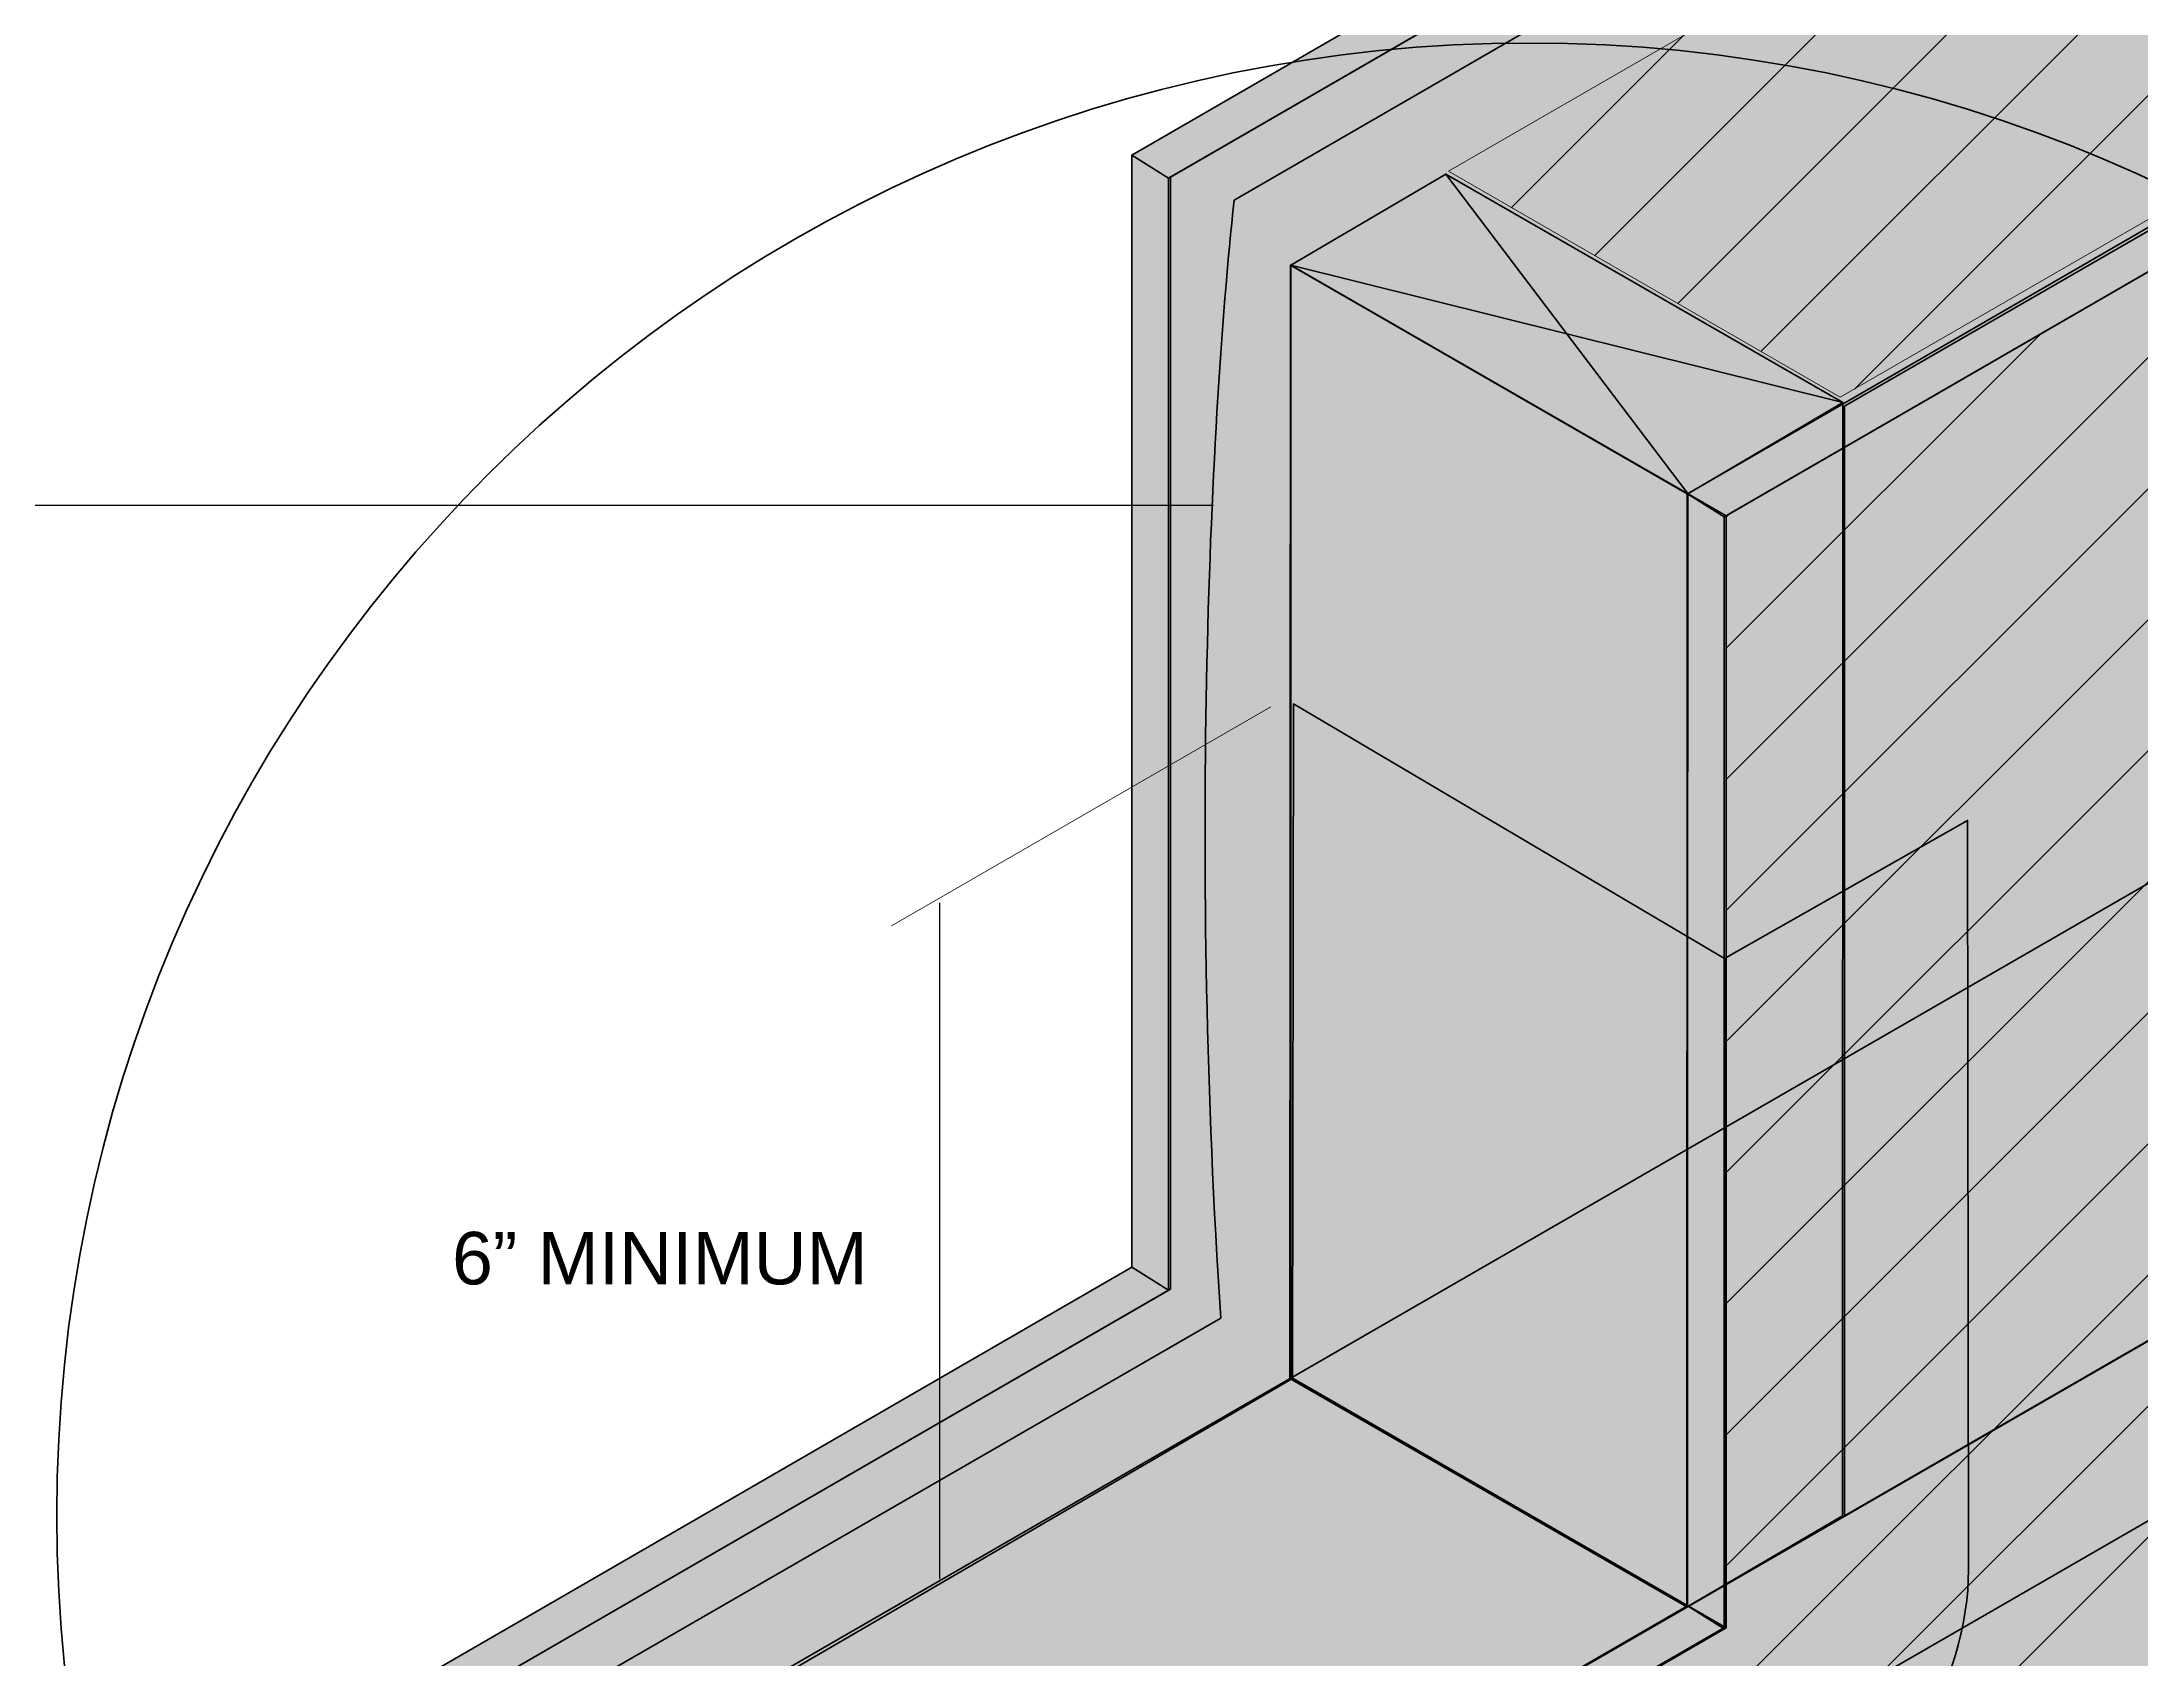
# Model space of a CAD drawing. Extents: x 26 to 922, y -766 to 15.
# Drawn here: x 166.9 to 393.4, y -453.5 to -279 of the extents above; entities that cross this region are included whole.
import ezdxf

# ---------------------------------------------------------------- set-up
doc = ezdxf.new("R2010")
doc.units = 0
doc.header["$MEASUREMENT"] = 0
for name, color, linetype, lineweight in [('circle', 7, 'Continuous', 0), ('drywall', 7, 'Continuous', 0), ('flexwrap', 7, 'Continuous', 0), ('lines and arrows', 7, 'Continuous', 0), ('OSB', 7, 'Continuous', 0), ('studs and insulation', 7, 'Continuous', 0), ('text', 7, 'Continuous', 0), ('vapor retrarder', 7, 'Continuous', 0), ('vinyl siding', 7, 'Continuous', 0), ('WRB', 7, 'Continuous', 0)]:
    doc.layers.add(name, color=color, linetype=linetype, lineweight=lineweight)
pattern_1 = [(45, (0, 0), (-7.07107, 7.07107), [])]

# ---------------------------------------------------------------- blocks, each defined once
blk = doc.blocks.new('Block_8')
at = {"layer": 'drywall', "true_color": 0xf1f2f2, "transparency": 33554687}
h = blk.add_hatch(color=7, dxfattribs=at)
h.dxf.hatch_style = 2
h.paths.add_polyline_path([(284.45, -291.2), (451.69, -194.45), (455.82, -196.84), (288.41, -293.69)])
at = {"layer": 'drywall', "true_color": 0xebebec, "transparency": 33554687}
h = blk.add_hatch(color=7, dxfattribs=at)
h.dxf.hatch_style = 2
h.paths.add_polyline_path([(288.62, -293.56), (455.82, -196.84), (455.82, -579.17), (194.17, -730.54), (194.17, -468.21), (288.62, -413.56)])
at = {"layer": 'drywall', "true_color": 0xe2e3e4, "transparency": 33554687}
h = blk.add_hatch(color=254, dxfattribs=at)
h.dxf.hatch_style = 2
h.paths.add_polyline_path([(288.41, -413.69), (284.45, -411.2), (284.45, -291.2), (288.41, -293.69)])
at = {"layer": 'drywall', "true_color": 0xf1f2f2, "transparency": 33554687}
h = blk.add_hatch(color=7, dxfattribs=at)
h.dxf.hatch_style = 2
h.paths.add_polyline_path([(288.41, -413.69), (194.17, -468.21), (190.03, -465.82), (284.45, -411.2)])
at = {"layer": 'drywall', "color": 250, "lineweight": 35, "true_color": 0x231f20}
for points in [[(284.45, -291.2), (451.69, -194.45), (455.82, -196.84), (288.41, -293.69)], [(288.62, -293.56), (455.82, -196.84), (455.82, -579.17), (194.17, -730.54), (194.17, -468.21), (288.62, -413.56)], [(288.41, -413.69), (284.45, -411.2), (284.45, -291.2), (288.41, -293.69)], [(288.41, -413.69), (194.17, -468.21), (190.03, -465.82), (284.45, -411.2)]]:
    blk.add_lwpolyline(points, close=True, dxfattribs=at)
at = {"layer": 'drywall'}
blk.add_circle((327.36, -437.97), 158.87, dxfattribs=at)
blk = doc.blocks.new('Block_9')
at = {"layer": 'vapor retrarder', "true_color": 0xc0e2ca, "transparency": 33554687}
h = blk.add_hatch(color=254, dxfattribs=at)
h.dxf.hatch_style = 2
edge = h.paths.add_edge_path()
edge.add_spline(control_points=[(199.26, -471.4), (201.2, -525.02), (203.58, -593.4), (190.31, -709.68), (190.31, -709.68), (558.88, -496.58), (558.88, -496.58), (558.88, -496.58), (551.08, -148.2), (551.08, -148.2), (551.08, -148.2), (295.49, -296.07), (295.49, -296.07), (292.7, -321.61), (290.81, -368.65), (294.05, -416.68), (294.05, -416.68), (199.26, -471.4), (199.26, -471.4)], knot_values=[0, 0, 0, 0, 1, 1, 1, 2, 2, 2, 3, 3, 3, 4, 4, 4, 5, 5, 5, 6, 6, 6, 6], degree=3, periodic=0)
at = {"layer": 'vapor retrarder'}
blk.add_circle((327.36, -437.97), 158.87, dxfattribs=at)
at = {"layer": 'vapor retrarder', "color": 250, "lineweight": 35, "true_color": 0x231f20}
blk.add_open_spline([(199.26, -471.4), (201.2, -525.02), (203.58, -593.4), (190.31, -709.68), (190.31, -709.68), (558.88, -496.58), (558.88, -496.58), (558.88, -496.58), (551.08, -148.2), (551.08, -148.2), (551.08, -148.2), (295.49, -296.07), (295.49, -296.07), (292.7, -321.61), (290.81, -368.65), (294.05, -416.68), (294.05, -416.68), (199.26, -471.4), (199.26, -471.4)], degree=3, knots=[0, 0, 0, 0, 1, 1, 1, 2, 2, 2, 3, 3, 3, 4, 4, 4, 5, 5, 5, 6, 6, 6, 6], dxfattribs=at)
blk = doc.blocks.new('Block_11')
at = {"layer": 'studs and insulation', "true_color": 0xffeb95, "transparency": 33554687}
h = blk.add_hatch(color=41, dxfattribs=at)
h.dxf.hatch_style = 2
h.paths.add_polyline_path([(558.47, -539.57), (558.47, -343.66), (251.64, -520.81), (251.64, -716.72)])
at = {"layer": 'studs and insulation', "color": 250, "lineweight": 60, "true_color": 0x231f20}
blk.add_lwpolyline([(558.47, -539.57), (558.47, -343.66), (251.64, -520.81), (251.64, -716.72)], close=True, dxfattribs=at)
blk = doc.blocks.new('Block_12')
at = {"layer": 'studs and insulation', "true_color": 0xc2b59b, "transparency": 33554687}
h = blk.add_hatch(color=253, dxfattribs=at)
h.dxf.hatch_style = 2
h.paths.add_polyline_path([(251.69, -501.37), (558.06, -324.48), (515.25, -299.82), (208.88, -476.7)])
h = blk.add_hatch(color=253, dxfattribs=at)
h.dxf.hatch_style = 2
h.paths.add_polyline_path([(558.47, -343.66), (558.52, -324.22), (251.69, -501.37), (251.64, -520.81)])
at = {"layer": 'studs and insulation', "color": 250, "lineweight": 35, "true_color": 0x231f20}
for points in [[(251.69, -501.37), (558.06, -324.48), (515.25, -299.82), (208.88, -476.7)], [(558.47, -343.66), (558.52, -324.22), (251.69, -501.37), (251.64, -520.81)]]:
    blk.add_lwpolyline(points, close=True, dxfattribs=at)
blk = doc.blocks.new('Block_13')
at = {"layer": 'studs and insulation', "true_color": 0x000000, "transparency": 33554687}
h = blk.add_hatch(dxfattribs=at)
h.set_pattern_fill('_U', color=18, scale=10, angle=45, style=2, pattern_type=0)
h.set_pattern_definition(pattern_1)
h.paths.add_polyline_path([(531.7, -218.68), (360.87, -317.31), (318.61, -292.91), (489.44, -194.28)])
at = {"layer": 'studs and insulation', "true_color": 0xffeb95, "transparency": 33554687}
h = blk.add_hatch(color=41, dxfattribs=at)
h.dxf.hatch_style = 2
h.paths.add_polyline_path([(530.98, -340.08), (361.32, -438.03), (361.32, -318.29), (530.98, -220.34)])
at = {"layer": 'studs and insulation'}
blk.add_lwpolyline([(531.7, -218.68), (360.87, -317.31), (318.61, -292.91), (489.44, -194.28)], close=True, dxfattribs=at)
at = {"layer": 'studs and insulation', "color": 250, "lineweight": 60, "true_color": 0x231f20}
blk.add_lwpolyline([(530.98, -340.08), (361.32, -438.03), (361.32, -318.29), (530.98, -220.34)], close=True, dxfattribs=at)
blk = doc.blocks.new('Block_14')
at = {"layer": 'studs and insulation', "true_color": 0xc2b59b, "transparency": 33554687}
h = blk.add_hatch(color=253, dxfattribs=at)
h.dxf.hatch_style = 2
h.paths.add_polyline_path([(344.43, -327.73), (361.14, -317.9), (318.33, -293.24), (301.61, -303.06)])
h = blk.add_hatch(color=253, dxfattribs=at)
h.dxf.hatch_style = 2
h.paths.add_polyline_path([(344.31, -447.86), (344.36, -327.73), (301.55, -303.06), (301.5, -423.19)])
h = blk.add_hatch(color=253, dxfattribs=at)
h.dxf.hatch_style = 2
h.paths.add_polyline_path([(361.09, -438.03), (361.14, -317.9), (344.43, -327.73), (344.37, -447.86)])
at = {"layer": 'studs and insulation', "color": 250, "lineweight": 35, "true_color": 0x231f20}
for p, q in [((318.33, -293.24), (344.48, -327.81)), ((301.61, -303.06), (361.14, -317.9))]:
    blk.add_line(p, q, dxfattribs=at)
for points in [[(344.43, -327.73), (361.14, -317.9), (318.33, -293.24), (301.61, -303.06)], [(344.31, -447.86), (344.36, -327.73), (301.55, -303.06), (301.5, -423.19)], [(361.09, -438.03), (361.14, -317.9), (344.43, -327.73), (344.37, -447.86)]]:
    blk.add_lwpolyline(points, close=True, dxfattribs=at)
blk = doc.blocks.new('Block_10')
at = {"layer": 'studs and insulation'}
blk.add_circle((327.36, -437.97), 158.87, dxfattribs=at)
for name in ['Block_13', 'Block_14', 'Block_12', 'Block_11']:
    blk.add_blockref(name, (0, 0), dxfattribs=at)
blk = doc.blocks.new('Block_15')
at = {"layer": 'OSB', "true_color": 0xcfae78, "transparency": 33554687}
h = blk.add_hatch(color=43, dxfattribs=at)
h.dxf.hatch_style = 2
h.paths.add_polyline_path([(344.38, -327.75), (513.35, -229.99), (517.48, -232.38), (348.34, -330.23)])
h = blk.add_hatch(color=43, dxfattribs=at)
h.dxf.hatch_style = 2
h.paths.add_polyline_path([(348.55, -330.11), (517.48, -232.38), (517.48, -614.71), (255.83, -766.08), (255.83, -503.75), (348.55, -450.11)])
h = blk.add_hatch(color=43, dxfattribs=at)
h.dxf.hatch_style = 2
h.paths.add_polyline_path([(348.34, -450.23), (344.38, -447.75), (344.38, -327.75), (348.34, -330.23)])
h = blk.add_hatch(color=43, dxfattribs=at)
h.dxf.hatch_style = 2
h.paths.add_polyline_path([(348.34, -450.23), (255.83, -503.75), (251.69, -501.37), (344.38, -447.75)])
at = {"layer": 'OSB', "color": 250, "lineweight": 35, "true_color": 0x231f20}
for points in [[(344.38, -327.75), (513.35, -229.99), (517.48, -232.38), (348.34, -330.23)], [(348.55, -330.11), (517.48, -232.38), (517.48, -614.71), (255.83, -766.08), (255.83, -503.75), (348.55, -450.11)], [(348.34, -450.23), (344.38, -447.75), (344.38, -327.75), (348.34, -330.23)], [(348.34, -450.23), (255.83, -503.75), (251.69, -501.37), (344.38, -447.75)]]:
    blk.add_lwpolyline(points, close=True, dxfattribs=at)
at = {"layer": 'OSB'}
blk.add_circle((327.36, -437.97), 158.87, dxfattribs=at)
blk = doc.blocks.new('Block_16')
at = {"layer": 'WRB', "true_color": 0x000000, "transparency": 33554687}
h = blk.add_hatch(dxfattribs=at)
h.set_pattern_fill('_U', color=18, scale=10, angle=45, style=2, pattern_type=0)
h.set_pattern_definition(pattern_1)
h.paths.add_polyline_path([(348.55, -330.11), (517.48, -232.38), (517.48, -614.71), (255.83, -766.08), (255.83, -503.75), (348.55, -450.11)])
at = {"layer": 'WRB', "color": 250, "lineweight": 35, "true_color": 0x231f20}
blk.add_lwpolyline([(348.55, -330.11), (517.48, -232.38), (517.48, -614.71), (255.83, -766.08), (255.83, -503.75), (348.55, -450.11)], close=True, dxfattribs=at)
at = {"layer": 'WRB'}
blk.add_lwpolyline([(348.55, -330.11), (517.48, -232.38), (517.48, -614.71), (255.83, -766.08), (255.83, -503.75), (348.55, -450.11)], close=True, dxfattribs=at)
blk.add_circle((327.36, -437.97), 158.87, dxfattribs=at)
blk = doc.blocks.new('Block_20')
at = {"layer": 'vinyl siding'}
blk.add_circle((327.36, -437.97), 158.87, dxfattribs=at)

msp = doc.modelspace()

# ---------------------------------------------------------------- hatches: boundary and pattern name
at = {"layer": 'flexwrap', "true_color": 0xe6e6e6, "transparency": 33554687}
h = msp.add_hatch(color=254, dxfattribs=at)
h.dxf.hatch_style = 2
edge = h.paths.add_edge_path()
edge.add_spline(control_points=[(301.77, -423.2), (301.77, -423.2), (301.89, -350.41), (301.89, -350.41), (301.89, -350.41), (348.38, -377.9), (348.38, -377.9), (348.38, -377.9), (374.6, -362.99), (374.6, -362.99), (374.6, -362.99), (374.7, -443.86), (374.7, -443.86), (374.7, -449.55), (372.82, -456.32), (369.06, -462.83), (365.92, -468.28), (361.94, -472.69), (357.84, -475.65), (357.84, -475.65), (255.31, -534.53), (255.31, -534.53), (255.31, -534.53), (255.83, -503.75), (255.83, -503.75), (255.83, -503.75), (210.19, -476.54), (210.19, -476.54), (210.19, -476.54), (301.77, -423.2), (301.77, -423.2)], knot_values=[0, 0, 0, 0, 1, 1, 1, 2, 2, 2, 3, 3, 3, 4, 4, 4, 5, 5, 5, 6, 6, 6, 7, 7, 7, 8, 8, 8, 9, 9, 9, 10, 10, 10, 10], degree=3, periodic=0)
at = {"layer": 'WRB', "true_color": 0xf6f6f6, "transparency": 33554687}
h = msp.add_hatch(color=7, dxfattribs=at)
h.dxf.hatch_style = 2
h.paths.add_polyline_path([(348.55, -450.11), (301.61, -423.06), (301.61, -303.06), (348.55, -330.11)])

# ---------------------------------------------------------------- linework, layer by layer
at = {"layer": 'circle', "color": 250, "lineweight": 35, "true_color": 0x231f20}
msp.add_circle((327.36, -437.97), 158.87, dxfattribs=at)
at = {"layer": 'flexwrap', "color": 250, "lineweight": 35, "true_color": 0x231f20}
msp.add_line((348.55, -450.11), (301.77, -423.2), dxfattribs=at)
msp.add_lwpolyline([(348.38, -377.9), (348.37, -450.09), (255.65, -503.73)], dxfattribs=at)
msp.add_open_spline([(301.77, -423.2), (301.77, -423.2), (301.89, -350.41), (301.89, -350.41), (301.89, -350.41), (348.38, -377.9), (348.38, -377.9), (348.38, -377.9), (374.6, -362.99), (374.6, -362.99), (374.6, -362.99), (374.7, -443.86), (374.7, -443.86), (374.7, -449.55), (372.82, -456.32), (369.06, -462.83), (365.92, -468.28), (361.94, -472.69), (357.84, -475.65), (357.84, -475.65), (255.31, -534.53), (255.31, -534.53), (255.31, -534.53), (255.83, -503.75), (255.83, -503.75), (255.83, -503.75), (210.19, -476.54), (210.19, -476.54), (210.19, -476.54), (301.77, -423.2), (301.77, -423.2)], degree=3, knots=[0, 0, 0, 0, 1, 1, 1, 2, 2, 2, 3, 3, 3, 4, 4, 4, 5, 5, 5, 6, 6, 6, 7, 7, 7, 8, 8, 8, 9, 9, 9, 10, 10, 10, 10], dxfattribs=at)
at = {"layer": 'lines and arrows', "color": 250, "lineweight": 25, "true_color": 0x231f20}
for p, q in [((154.14, -328.97), (293.27, -328.97)), ((263.73, -444.82), (263.73, -371.88))]:
    msp.add_line(p, q, dxfattribs=at)
at = {"layer": 'lines and arrows', "color": 250, "lineweight": 18, "true_color": 0x231f20}
msp.add_line((299.44, -350.74), (258.53, -374.36), dxfattribs=at)
at = {"layer": 'WRB', "color": 250, "lineweight": 35, "true_color": 0x231f20}
msp.add_lwpolyline([(348.55, -450.11), (301.61, -423.06), (301.61, -303.06), (348.55, -330.11)], close=True, dxfattribs=at)

# ---------------------------------------------------------------- block references
at = {"layer": 'drywall'}
msp.add_blockref('Block_8', (0, 0), dxfattribs=at)
at = {"layer": 'OSB'}
msp.add_blockref('Block_15', (0, 0), dxfattribs=at)
at = {"layer": 'studs and insulation'}
msp.add_blockref('Block_10', (0, 0), dxfattribs=at)
at = {"layer": 'vapor retrarder'}
msp.add_blockref('Block_9', (0, 0), dxfattribs=at)
at = {"layer": 'vinyl siding'}
msp.add_blockref('Block_20', (0, 0), dxfattribs=at)
at = {"layer": 'WRB'}
msp.add_blockref('Block_16', (0, 0), dxfattribs=at)

# ---------------------------------------------------------------- texts
at = {"layer": 'text', "insert": (211.13, -413.13), "char_height": 0.2, "attachment_point": 7}
msp.add_mtext('\\C250;\\c2105123;\\FArial|b0|i0|c1;\\H5.664000;\\W1.000000;6” MINIMUM', dxfattribs=at)

doc.saveas('drawing.dxf')
